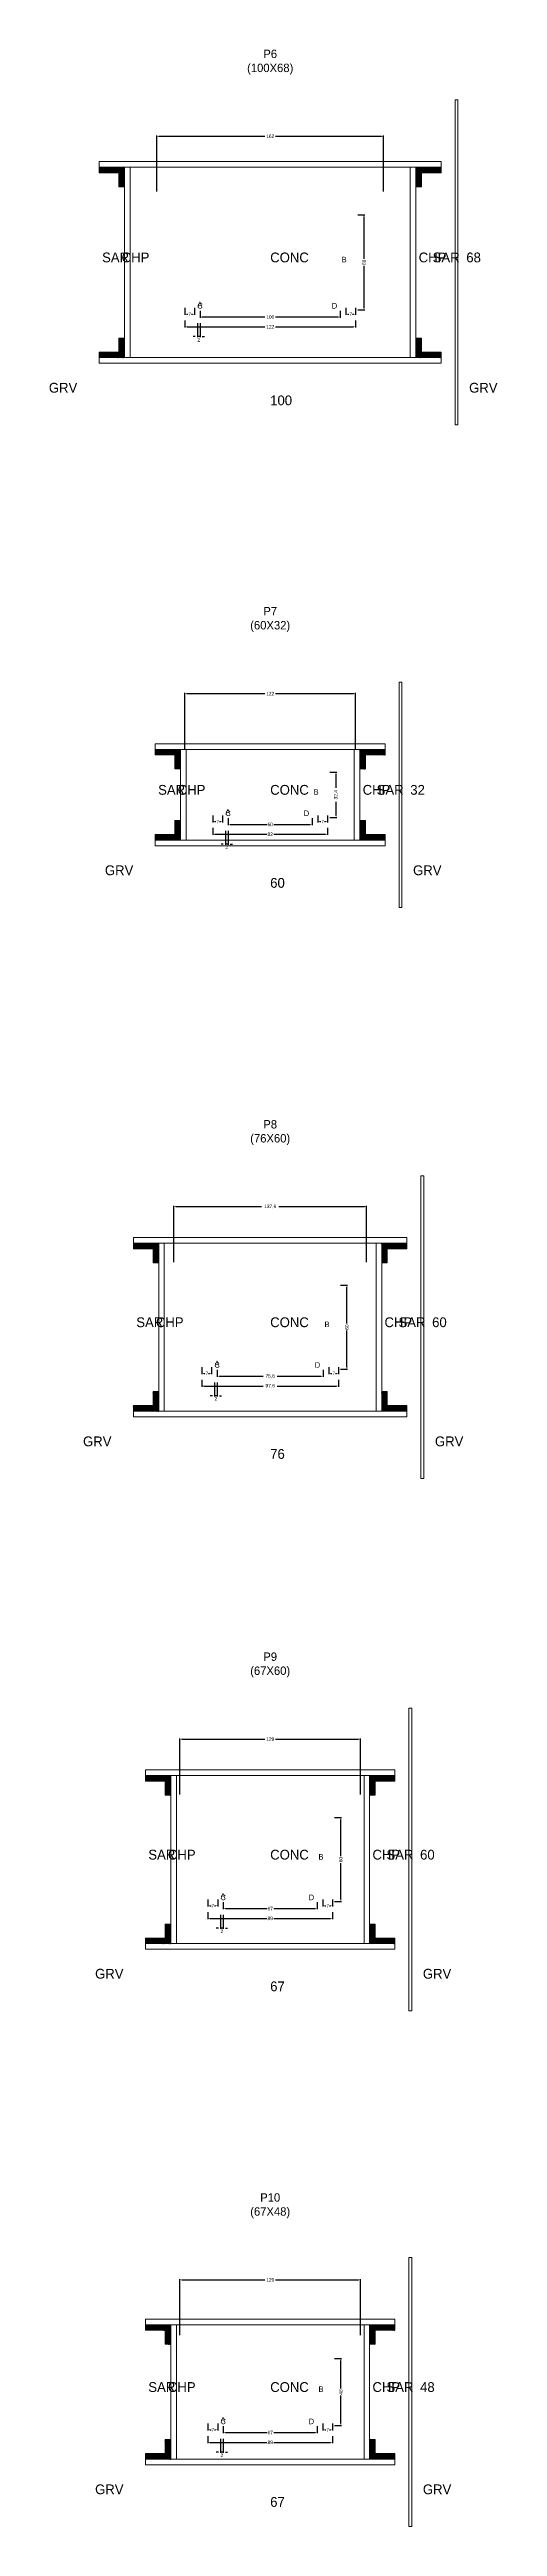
# Model space of a CAD drawing. Header units: centimetres. Extents: x -13000 to 4121, y -7606 to 8720.
# Drawn here: x -158 to 162, y -3376 to -1608 of the extents above; entities that cross this region are included whole.
import ezdxf

# ---------------------------------------------------------------- set-up
doc = ezdxf.new("R2010")
doc.units = ezdxf.units.CM
for name, color, linetype in [('COTA', 241, 'Continuous'), ('Hachura', 251, 'Continuous'), ('NOMENCLATURA', 7, 'Continuous'), ('SARRAFO', 251, 'Continuous'), ('Texto Seção', 7, 'Continuous')]:
    doc.layers.add(name, color=color, linetype=linetype)
doc.dimstyles.new('cotax2', dxfattribs={"dimtxt": 2.5, "dimasz": 1.5, "dimexe": 0.5, "dimexo": 0.5, "dimgap": 0.5, "dimtad": 1, "dimcen": 2.5, "dimazin": 3, "dimtfac": 1, "dimtmove": 0, "dimatfit": 3})

# ---------------------------------------------------------------- blocks, each defined once
blk = doc.blocks.new('_CLOSEDFILLED')
at = {"color": 0, "linetype": 'BYBLOCK'}
blk.add_solid([(-1, 0.2), (0, 0), (-1, -0.2)], dxfattribs=at)
blk = doc.blocks.new('*D144')
for p, q in [((-61, -1801.5), (-61, -1806.5)), ((61, -1801.5), (61, -1806.5)), ((-59.5, -1806), (-3.75, -1806)), ((3.75, -1806), (59.5, -1806))]:
    blk.add_line(p, q)
at = {"layer": 'Defpoints'}
for p in [(-61, -1801), (61, -1801), (-61, -1806)]:
    blk.add_point(p, dxfattribs=at)
at = {"layer": 'COTA', "xscale": 1.5, "yscale": 1.5, "rotation": 180}
blk.add_blockref('_CLOSEDFILLED', (-61, -1806), dxfattribs=at)
at = {"layer": 'COTA', "xscale": 1.5, "yscale": 1.5}
blk.add_blockref('_CLOSEDFILLED', (61, -1806), dxfattribs=at)
at = {"layer": 'COTA', "insert": (0, -1806), "char_height": 2.5, "attachment_point": 5}
blk.add_mtext('122', dxfattribs=at)
blk = doc.blocks.new('*D145')
for p, q in [((-50, -1794.5), (-50, -1799.5)), ((-48.5, -1799), (-3.75, -1799)), ((3.75, -1799), (48.5, -1799)), ((50, -1794.5), (50, -1799.5))]:
    blk.add_line(p, q)
at = {"layer": 'Defpoints'}
for p in [(-50, -1794), (-50, -1799), (50, -1794)]:
    blk.add_point(p, dxfattribs=at)
at = {"layer": 'COTA', "xscale": 1.5, "yscale": 1.5, "rotation": 180}
blk.add_blockref('_CLOSEDFILLED', (-50, -1799), dxfattribs=at)
at = {"layer": 'COTA', "xscale": 1.5, "yscale": 1.5}
blk.add_blockref('_CLOSEDFILLED', (50, -1799), dxfattribs=at)
at = {"layer": 'COTA', "insert": (0, -1799), "char_height": 2.5, "attachment_point": 5}
blk.add_mtext('100', dxfattribs=at)
blk = doc.blocks.new('*D146')
for p, q in [((62.5, -1726), (67.5, -1726)), ((67, -1757.5), (67, -1727.5)), ((67, -1792.5), (67, -1762.5)), ((62.5, -1794), (67.5, -1794))]:
    blk.add_line(p, q)
at = {"layer": 'Defpoints'}
for p in [(62, -1726), (62, -1794), (67, -1794)]:
    blk.add_point(p, dxfattribs=at)
at = {"layer": 'COTA', "xscale": 1.5, "yscale": 1.5}
for p, rotation in [((67, -1726), 90), ((67, -1794), 270)]:
    blk.add_blockref('_CLOSEDFILLED', p, dxfattribs=dict(at, rotation=rotation))
at = {"layer": 'COTA', "insert": (67, -1760), "char_height": 2.5, "attachment_point": 5, "rotation": 90}
blk.add_mtext('68', dxfattribs=at)
blk = doc.blocks.new('*D147')
for p, q in [((-61, -1792.5), (-61, -1797.5)), ((-59.5, -1797), (-58.75, -1797)), ((-56.25, -1797), (-55.5, -1797)), ((-54, -1792.5), (-54, -1797.5))]:
    blk.add_line(p, q)
at = {"layer": 'Defpoints'}
for p in [(-61, -1792), (-61, -1797), (-54, -1792)]:
    blk.add_point(p, dxfattribs=at)
at = {"layer": 'COTA', "xscale": 1.5, "yscale": 1.5, "rotation": 180}
blk.add_blockref('_CLOSEDFILLED', (-61, -1797), dxfattribs=at)
at = {"layer": 'COTA', "xscale": 1.5, "yscale": 1.5}
blk.add_blockref('_CLOSEDFILLED', (-54, -1797), dxfattribs=at)
at = {"layer": 'COTA', "insert": (-57.5, -1797), "char_height": 2.5, "attachment_point": 5}
blk.add_mtext('7', dxfattribs=at)
blk = doc.blocks.new('*D148')
for p, q in [((54, -1792.5), (54, -1797.5)), ((55.5, -1797), (56.25, -1797)), ((58.75, -1797), (59.5, -1797)), ((61, -1792.5), (61, -1797.5))]:
    blk.add_line(p, q)
at = {"layer": 'Defpoints'}
for p in [(54, -1792), (54, -1797), (61, -1792)]:
    blk.add_point(p, dxfattribs=at)
at = {"layer": 'COTA', "xscale": 1.5, "yscale": 1.5, "rotation": 180}
blk.add_blockref('_CLOSEDFILLED', (54, -1797), dxfattribs=at)
at = {"layer": 'COTA', "xscale": 1.5, "yscale": 1.5}
blk.add_blockref('_CLOSEDFILLED', (61, -1797), dxfattribs=at)
at = {"layer": 'COTA', "insert": (57.5, -1797), "char_height": 2.5, "attachment_point": 5}
blk.add_mtext('7', dxfattribs=at)
blk = doc.blocks.new('*D149')
for p, q in [((-81, -1709.5), (-81, -1669.5)), ((-79.5, -1670), (-3.75, -1670)), ((3.75, -1670), (79.5, -1670)), ((81, -1709.5), (81, -1669.5))]:
    blk.add_line(p, q)
at = {"layer": 'Defpoints'}
for p in [(-81, -1670), (-81, -1710), (81, -1710)]:
    blk.add_point(p, dxfattribs=at)
at = {"layer": 'COTA', "xscale": 1.5, "yscale": 1.5, "rotation": 180}
blk.add_blockref('_CLOSEDFILLED', (-81, -1670), dxfattribs=at)
at = {"layer": 'COTA', "xscale": 1.5, "yscale": 1.5}
blk.add_blockref('_CLOSEDFILLED', (81, -1670), dxfattribs=at)
at = {"layer": 'COTA', "insert": (0, -1670), "char_height": 2.5, "attachment_point": 5}
blk.add_mtext('162', dxfattribs=at)
blk = doc.blocks.new('*D170')
for p, q in [((-41, -2163.7), (-41, -2168.7)), ((-39.5, -2168.2), (-2.5, -2168.2)), ((2.5, -2168.2), (39.5, -2168.2)), ((41, -2163.7), (41, -2168.7))]:
    blk.add_line(p, q)
at = {"layer": 'Defpoints'}
for p in [(-41, -2163.2), (-41, -2168.2), (41, -2163.2)]:
    blk.add_point(p, dxfattribs=at)
at = {"layer": 'COTA', "xscale": 1.5, "yscale": 1.5, "rotation": 180}
blk.add_blockref('_CLOSEDFILLED', (-41, -2168.2), dxfattribs=at)
at = {"layer": 'COTA', "xscale": 1.5, "yscale": 1.5}
blk.add_blockref('_CLOSEDFILLED', (41, -2168.2), dxfattribs=at)
at = {"layer": 'COTA', "insert": (0, -2168.2), "char_height": 2.5, "attachment_point": 5}
blk.add_mtext('82', dxfattribs=at)
blk = doc.blocks.new('*D171')
for p, q in [((-30, -2156.7), (-30, -2161.7)), ((30, -2156.7), (30, -2161.7)), ((-28.5, -2161.2), (-2.5, -2161.2)), ((2.5, -2161.2), (28.5, -2161.2))]:
    blk.add_line(p, q)
at = {"layer": 'Defpoints'}
for p in [(-30, -2156.2), (30, -2156.2), (-30, -2161.2)]:
    blk.add_point(p, dxfattribs=at)
at = {"layer": 'COTA', "xscale": 1.5, "yscale": 1.5, "rotation": 180}
blk.add_blockref('_CLOSEDFILLED', (-30, -2161.2), dxfattribs=at)
at = {"layer": 'COTA', "xscale": 1.5, "yscale": 1.5}
blk.add_blockref('_CLOSEDFILLED', (30, -2161.2), dxfattribs=at)
at = {"layer": 'COTA', "insert": (0, -2161.2), "char_height": 2.5, "attachment_point": 5}
blk.add_mtext('60', dxfattribs=at)
blk = doc.blocks.new('*D172')
for p, q in [((42.5, -2123.8), (47.5, -2123.8)), ((47, -2135), (47, -2125.3)), ((42.5, -2156.2), (47.5, -2156.2)), ((47, -2154.7), (47, -2145))]:
    blk.add_line(p, q)
at = {"layer": 'Defpoints'}
for p in [(42, -2123.8), (42, -2156.2), (47, -2156.2)]:
    blk.add_point(p, dxfattribs=at)
at = {"layer": 'COTA', "xscale": 1.5, "yscale": 1.5}
for p, rotation in [((47, -2123.8), 90), ((47, -2156.2), 270)]:
    blk.add_blockref('_CLOSEDFILLED', p, dxfattribs=dict(at, rotation=rotation))
at = {"layer": 'COTA', "insert": (47, -2140), "char_height": 2.5, "attachment_point": 5, "rotation": 90}
blk.add_mtext('32,4', dxfattribs=at)
blk = doc.blocks.new('*D173')
for p, q in [((-41, -2154.7), (-41, -2159.7)), ((-34, -2154.7), (-34, -2159.7)), ((-39.5, -2159.2), (-38.75, -2159.2)), ((-36.25, -2159.2), (-35.5, -2159.2))]:
    blk.add_line(p, q)
at = {"layer": 'Defpoints'}
for p in [(-41, -2154.2), (-34, -2154.2), (-41, -2159.2)]:
    blk.add_point(p, dxfattribs=at)
at = {"layer": 'COTA', "xscale": 1.5, "yscale": 1.5, "rotation": 180}
blk.add_blockref('_CLOSEDFILLED', (-41, -2159.2), dxfattribs=at)
at = {"layer": 'COTA', "xscale": 1.5, "yscale": 1.5}
blk.add_blockref('_CLOSEDFILLED', (-34, -2159.2), dxfattribs=at)
at = {"layer": 'COTA', "insert": (-37.5, -2159.2), "char_height": 2.5, "attachment_point": 5}
blk.add_mtext('7', dxfattribs=at)
blk = doc.blocks.new('*D174')
for p, q in [((34, -2154.7), (34, -2159.7)), ((41, -2154.7), (41, -2159.7)), ((35.5, -2159.2), (36.25, -2159.2)), ((38.75, -2159.2), (39.5, -2159.2))]:
    blk.add_line(p, q)
at = {"layer": 'Defpoints'}
for p in [(34, -2154.2), (41, -2154.2), (34, -2159.2)]:
    blk.add_point(p, dxfattribs=at)
at = {"layer": 'COTA', "xscale": 1.5, "yscale": 1.5, "rotation": 180}
blk.add_blockref('_CLOSEDFILLED', (34, -2159.2), dxfattribs=at)
at = {"layer": 'COTA', "xscale": 1.5, "yscale": 1.5}
blk.add_blockref('_CLOSEDFILLED', (41, -2159.2), dxfattribs=at)
at = {"layer": 'COTA', "insert": (37.5, -2159.2), "char_height": 2.5, "attachment_point": 5}
blk.add_mtext('7', dxfattribs=at)
blk = doc.blocks.new('*D175')
for p, q in [((-61, -2107.3), (-61, -2067.3)), ((-59.5, -2067.8), (-3.75, -2067.8)), ((3.75, -2067.8), (59.5, -2067.8)), ((61, -2107.3), (61, -2067.3))]:
    blk.add_line(p, q)
at = {"layer": 'Defpoints'}
for p in [(-61, -2067.8), (-61, -2107.8), (61, -2107.8)]:
    blk.add_point(p, dxfattribs=at)
at = {"layer": 'COTA', "xscale": 1.5, "yscale": 1.5, "rotation": 180}
blk.add_blockref('_CLOSEDFILLED', (-61, -2067.8), dxfattribs=at)
at = {"layer": 'COTA', "xscale": 1.5, "yscale": 1.5}
blk.add_blockref('_CLOSEDFILLED', (61, -2067.8), dxfattribs=at)
at = {"layer": 'COTA', "insert": (0, -2067.8), "char_height": 2.5, "attachment_point": 5}
blk.add_mtext('122', dxfattribs=at)
blk = doc.blocks.new('*D196')
for p, q in [((-48.8, -2557.5), (-48.8, -2562.5)), ((-47.3, -2562), (-5, -2562)), ((5, -2562), (47.3, -2562)), ((48.8, -2557.5), (48.8, -2562.5))]:
    blk.add_line(p, q)
at = {"layer": 'Defpoints'}
for p in [(-48.8, -2557), (-48.8, -2562), (48.8, -2557)]:
    blk.add_point(p, dxfattribs=at)
at = {"layer": 'COTA', "xscale": 1.5, "yscale": 1.5, "rotation": 180}
blk.add_blockref('_CLOSEDFILLED', (-48.8, -2562), dxfattribs=at)
at = {"layer": 'COTA', "xscale": 1.5, "yscale": 1.5}
blk.add_blockref('_CLOSEDFILLED', (48.8, -2562), dxfattribs=at)
at = {"layer": 'COTA', "insert": (0, -2562), "char_height": 2.5, "attachment_point": 5}
blk.add_mtext('97,6', dxfattribs=at)
blk = doc.blocks.new('*D197')
for p, q in [((-37.8, -2550.5), (-37.8, -2555.5)), ((-36.3, -2555), (-5, -2555)), ((5, -2555), (36.3, -2555)), ((37.8, -2550.5), (37.8, -2555.5))]:
    blk.add_line(p, q)
at = {"layer": 'Defpoints'}
for p in [(-37.8, -2550), (-37.8, -2555), (37.8, -2550)]:
    blk.add_point(p, dxfattribs=at)
at = {"layer": 'COTA', "xscale": 1.5, "yscale": 1.5, "rotation": 180}
blk.add_blockref('_CLOSEDFILLED', (-37.8, -2555), dxfattribs=at)
at = {"layer": 'COTA', "xscale": 1.5, "yscale": 1.5}
blk.add_blockref('_CLOSEDFILLED', (37.8, -2555), dxfattribs=at)
at = {"layer": 'COTA', "insert": (0, -2555), "char_height": 2.5, "attachment_point": 5}
blk.add_mtext('75,6', dxfattribs=at)
blk = doc.blocks.new('*D198')
for p, q in [((50.3, -2490), (55.3, -2490)), ((54.8, -2517.5), (54.8, -2491.5)), ((54.8, -2548.5), (54.8, -2522.5)), ((50.3, -2550), (55.3, -2550))]:
    blk.add_line(p, q)
at = {"layer": 'Defpoints'}
for p in [(49.8, -2490), (49.8, -2550), (54.8, -2550)]:
    blk.add_point(p, dxfattribs=at)
at = {"layer": 'COTA', "xscale": 1.5, "yscale": 1.5}
for p, rotation in [((54.8, -2490), 90), ((54.8, -2550), 270)]:
    blk.add_blockref('_CLOSEDFILLED', p, dxfattribs=dict(at, rotation=rotation))
at = {"layer": 'COTA', "insert": (54.8, -2520), "char_height": 2.5, "attachment_point": 5, "rotation": 90}
blk.add_mtext('60', dxfattribs=at)
blk = doc.blocks.new('*D199')
for p, q in [((-48.8, -2548.5), (-48.8, -2553.5)), ((-47.3, -2553), (-46.55, -2553)), ((-44.05, -2553), (-43.3, -2553)), ((-41.8, -2548.5), (-41.8, -2553.5))]:
    blk.add_line(p, q)
at = {"layer": 'Defpoints'}
for p in [(-48.8, -2548), (-48.8, -2553), (-41.8, -2548)]:
    blk.add_point(p, dxfattribs=at)
at = {"layer": 'COTA', "xscale": 1.5, "yscale": 1.5, "rotation": 180}
blk.add_blockref('_CLOSEDFILLED', (-48.8, -2553), dxfattribs=at)
at = {"layer": 'COTA', "xscale": 1.5, "yscale": 1.5}
blk.add_blockref('_CLOSEDFILLED', (-41.8, -2553), dxfattribs=at)
at = {"layer": 'COTA', "insert": (-45.3, -2553), "char_height": 2.5, "attachment_point": 5}
blk.add_mtext('7', dxfattribs=at)
blk = doc.blocks.new('*D200')
for p, q in [((41.8, -2548.5), (41.8, -2553.5)), ((43.3, -2553), (44.05, -2553)), ((46.55, -2553), (47.3, -2553)), ((48.8, -2548.5), (48.8, -2553.5))]:
    blk.add_line(p, q)
at = {"layer": 'Defpoints'}
for p in [(41.8, -2548), (41.8, -2553), (48.8, -2548)]:
    blk.add_point(p, dxfattribs=at)
at = {"layer": 'COTA', "xscale": 1.5, "yscale": 1.5, "rotation": 180}
blk.add_blockref('_CLOSEDFILLED', (41.8, -2553), dxfattribs=at)
at = {"layer": 'COTA', "xscale": 1.5, "yscale": 1.5}
blk.add_blockref('_CLOSEDFILLED', (48.8, -2553), dxfattribs=at)
at = {"layer": 'COTA', "insert": (45.3, -2553), "char_height": 2.5, "attachment_point": 5}
blk.add_mtext('7', dxfattribs=at)
blk = doc.blocks.new('*D201')
for p, q in [((-68.8, -2473.5), (-68.8, -2433.5)), ((-67.3, -2434), (-6.25, -2434)), ((6.25, -2434), (67.3, -2434)), ((68.8, -2473.5), (68.8, -2433.5))]:
    blk.add_line(p, q)
at = {"layer": 'Defpoints'}
for p in [(-68.8, -2434), (-68.8, -2474), (68.8, -2474)]:
    blk.add_point(p, dxfattribs=at)
at = {"layer": 'COTA', "xscale": 1.5, "yscale": 1.5, "rotation": 180}
blk.add_blockref('_CLOSEDFILLED', (-68.8, -2434), dxfattribs=at)
at = {"layer": 'COTA', "xscale": 1.5, "yscale": 1.5}
blk.add_blockref('_CLOSEDFILLED', (68.8, -2434), dxfattribs=at)
at = {"layer": 'COTA', "insert": (0, -2434), "char_height": 2.5, "attachment_point": 5}
blk.add_mtext('137,6', dxfattribs=at)
blk = doc.blocks.new('*D222')
for p, q in [((-44.5, -2937.5), (-44.5, -2942.5)), ((-43, -2942), (-2.5, -2942)), ((2.5, -2942), (43, -2942)), ((44.5, -2937.5), (44.5, -2942.5))]:
    blk.add_line(p, q)
at = {"layer": 'Defpoints'}
for p in [(-44.5, -2937), (-44.5, -2942), (44.5, -2937)]:
    blk.add_point(p, dxfattribs=at)
at = {"layer": 'COTA', "xscale": 1.5, "yscale": 1.5, "rotation": 180}
blk.add_blockref('_CLOSEDFILLED', (-44.5, -2942), dxfattribs=at)
at = {"layer": 'COTA', "xscale": 1.5, "yscale": 1.5}
blk.add_blockref('_CLOSEDFILLED', (44.5, -2942), dxfattribs=at)
at = {"layer": 'COTA', "insert": (0, -2942), "char_height": 2.5, "attachment_point": 5}
blk.add_mtext('89', dxfattribs=at)
blk = doc.blocks.new('*D223')
for p, q in [((-33.5, -2930.5), (-33.5, -2935.5)), ((33.5, -2930.5), (33.5, -2935.5)), ((-32, -2935), (-2.5, -2935)), ((2.5, -2935), (32, -2935))]:
    blk.add_line(p, q)
at = {"layer": 'Defpoints'}
for p in [(-33.5, -2930), (33.5, -2930), (-33.5, -2935)]:
    blk.add_point(p, dxfattribs=at)
at = {"layer": 'COTA', "xscale": 1.5, "yscale": 1.5, "rotation": 180}
blk.add_blockref('_CLOSEDFILLED', (-33.5, -2935), dxfattribs=at)
at = {"layer": 'COTA', "xscale": 1.5, "yscale": 1.5}
blk.add_blockref('_CLOSEDFILLED', (33.5, -2935), dxfattribs=at)
at = {"layer": 'COTA', "insert": (0, -2935), "char_height": 2.5, "attachment_point": 5}
blk.add_mtext('67', dxfattribs=at)
blk = doc.blocks.new('*D224')
for p, q in [((46, -2870), (51, -2870)), ((50.5, -2897.5), (50.5, -2871.5)), ((50.5, -2928.5), (50.5, -2902.5)), ((46, -2930), (51, -2930))]:
    blk.add_line(p, q)
at = {"layer": 'Defpoints'}
for p in [(45.5, -2870), (45.5, -2930), (50.5, -2930)]:
    blk.add_point(p, dxfattribs=at)
at = {"layer": 'COTA', "xscale": 1.5, "yscale": 1.5}
for p, rotation in [((50.5, -2870), 90), ((50.5, -2930), 270)]:
    blk.add_blockref('_CLOSEDFILLED', p, dxfattribs=dict(at, rotation=rotation))
at = {"layer": 'COTA', "insert": (50.5, -2900), "char_height": 2.5, "attachment_point": 5, "rotation": 90}
blk.add_mtext('60', dxfattribs=at)
blk = doc.blocks.new('*D225')
for p, q in [((-44.5, -2928.5), (-44.5, -2933.5)), ((-43, -2933), (-42.25, -2933)), ((-39.75, -2933), (-39, -2933)), ((-37.5, -2928.5), (-37.5, -2933.5))]:
    blk.add_line(p, q)
at = {"layer": 'Defpoints'}
for p in [(-44.5, -2928), (-44.5, -2933), (-37.5, -2928)]:
    blk.add_point(p, dxfattribs=at)
at = {"layer": 'COTA', "xscale": 1.5, "yscale": 1.5, "rotation": 180}
blk.add_blockref('_CLOSEDFILLED', (-44.5, -2933), dxfattribs=at)
at = {"layer": 'COTA', "xscale": 1.5, "yscale": 1.5}
blk.add_blockref('_CLOSEDFILLED', (-37.5, -2933), dxfattribs=at)
at = {"layer": 'COTA', "insert": (-41, -2933), "char_height": 2.5, "attachment_point": 5}
blk.add_mtext('7', dxfattribs=at)
blk = doc.blocks.new('*D226')
for p, q in [((37.5, -2928.5), (37.5, -2933.5)), ((39, -2933), (39.75, -2933)), ((42.25, -2933), (43, -2933)), ((44.5, -2928.5), (44.5, -2933.5))]:
    blk.add_line(p, q)
at = {"layer": 'Defpoints'}
for p in [(37.5, -2928), (37.5, -2933), (44.5, -2928)]:
    blk.add_point(p, dxfattribs=at)
at = {"layer": 'COTA', "xscale": 1.5, "yscale": 1.5, "rotation": 180}
blk.add_blockref('_CLOSEDFILLED', (37.5, -2933), dxfattribs=at)
at = {"layer": 'COTA', "xscale": 1.5, "yscale": 1.5}
blk.add_blockref('_CLOSEDFILLED', (44.5, -2933), dxfattribs=at)
at = {"layer": 'COTA', "insert": (41, -2933), "char_height": 2.5, "attachment_point": 5}
blk.add_mtext('7', dxfattribs=at)
blk = doc.blocks.new('*D227')
for p, q in [((-64.5, -2853.5), (-64.5, -2813.5)), ((-63, -2814), (-3.75, -2814)), ((3.75, -2814), (63, -2814)), ((64.5, -2853.5), (64.5, -2813.5))]:
    blk.add_line(p, q)
at = {"layer": 'Defpoints'}
for p in [(-64.5, -2814), (-64.5, -2854), (64.5, -2854)]:
    blk.add_point(p, dxfattribs=at)
at = {"layer": 'COTA', "xscale": 1.5, "yscale": 1.5, "rotation": 180}
blk.add_blockref('_CLOSEDFILLED', (-64.5, -2814), dxfattribs=at)
at = {"layer": 'COTA', "xscale": 1.5, "yscale": 1.5}
blk.add_blockref('_CLOSEDFILLED', (64.5, -2814), dxfattribs=at)
at = {"layer": 'COTA', "insert": (0, -2814), "char_height": 2.5, "attachment_point": 5}
blk.add_mtext('129', dxfattribs=at)
blk = doc.blocks.new('*D248')
for p, q in [((-44.5, -3311.5), (-44.5, -3316.5)), ((-43, -3316), (-2.5, -3316)), ((2.5, -3316), (43, -3316)), ((44.5, -3311.5), (44.5, -3316.5))]:
    blk.add_line(p, q)
at = {"layer": 'Defpoints'}
for p in [(-44.5, -3311), (-44.5, -3316), (44.5, -3311)]:
    blk.add_point(p, dxfattribs=at)
at = {"layer": 'COTA', "xscale": 1.5, "yscale": 1.5, "rotation": 180}
blk.add_blockref('_CLOSEDFILLED', (-44.5, -3316), dxfattribs=at)
at = {"layer": 'COTA', "xscale": 1.5, "yscale": 1.5}
blk.add_blockref('_CLOSEDFILLED', (44.5, -3316), dxfattribs=at)
at = {"layer": 'COTA', "insert": (0, -3316), "char_height": 2.5, "attachment_point": 5}
blk.add_mtext('89', dxfattribs=at)
blk = doc.blocks.new('*D249')
for p, q in [((-33.5, -3304.5), (-33.5, -3309.5)), ((33.5, -3304.5), (33.5, -3309.5)), ((-32, -3309), (-2.5, -3309)), ((2.5, -3309), (32, -3309))]:
    blk.add_line(p, q)
at = {"layer": 'Defpoints'}
for p in [(-33.5, -3304), (33.5, -3304), (-33.5, -3309)]:
    blk.add_point(p, dxfattribs=at)
at = {"layer": 'COTA', "xscale": 1.5, "yscale": 1.5, "rotation": 180}
blk.add_blockref('_CLOSEDFILLED', (-33.5, -3309), dxfattribs=at)
at = {"layer": 'COTA', "xscale": 1.5, "yscale": 1.5}
blk.add_blockref('_CLOSEDFILLED', (33.5, -3309), dxfattribs=at)
at = {"layer": 'COTA', "insert": (0, -3309), "char_height": 2.5, "attachment_point": 5}
blk.add_mtext('67', dxfattribs=at)
blk = doc.blocks.new('*D250')
for p, q in [((46, -3256), (51, -3256)), ((50.5, -3277.5), (50.5, -3257.5)), ((50.5, -3302.5), (50.5, -3282.5)), ((46, -3304), (51, -3304))]:
    blk.add_line(p, q)
at = {"layer": 'Defpoints'}
for p in [(45.5, -3256), (45.5, -3304), (50.5, -3304)]:
    blk.add_point(p, dxfattribs=at)
at = {"layer": 'COTA', "xscale": 1.5, "yscale": 1.5}
for p, rotation in [((50.5, -3256), 90), ((50.5, -3304), 270)]:
    blk.add_blockref('_CLOSEDFILLED', p, dxfattribs=dict(at, rotation=rotation))
at = {"layer": 'COTA', "insert": (50.5, -3280), "char_height": 2.5, "attachment_point": 5, "rotation": 90}
blk.add_mtext('48', dxfattribs=at)
blk = doc.blocks.new('*D251')
for p, q in [((-44.5, -3302.5), (-44.5, -3307.5)), ((-37.5, -3302.5), (-37.5, -3307.5)), ((-43, -3307), (-42.25, -3307)), ((-39.75, -3307), (-39, -3307))]:
    blk.add_line(p, q)
at = {"layer": 'Defpoints'}
for p in [(-44.5, -3302), (-37.5, -3302), (-44.5, -3307)]:
    blk.add_point(p, dxfattribs=at)
at = {"layer": 'COTA', "xscale": 1.5, "yscale": 1.5, "rotation": 180}
blk.add_blockref('_CLOSEDFILLED', (-44.5, -3307), dxfattribs=at)
at = {"layer": 'COTA', "xscale": 1.5, "yscale": 1.5}
blk.add_blockref('_CLOSEDFILLED', (-37.5, -3307), dxfattribs=at)
at = {"layer": 'COTA', "insert": (-41, -3307), "char_height": 2.5, "attachment_point": 5}
blk.add_mtext('7', dxfattribs=at)
blk = doc.blocks.new('*D252')
for p, q in [((37.5, -3302.5), (37.5, -3307.5)), ((44.5, -3302.5), (44.5, -3307.5)), ((39, -3307), (39.75, -3307)), ((42.25, -3307), (43, -3307))]:
    blk.add_line(p, q)
at = {"layer": 'Defpoints'}
for p in [(37.5, -3302), (44.5, -3302), (37.5, -3307)]:
    blk.add_point(p, dxfattribs=at)
at = {"layer": 'COTA', "xscale": 1.5, "yscale": 1.5, "rotation": 180}
blk.add_blockref('_CLOSEDFILLED', (37.5, -3307), dxfattribs=at)
at = {"layer": 'COTA', "xscale": 1.5, "yscale": 1.5}
blk.add_blockref('_CLOSEDFILLED', (44.5, -3307), dxfattribs=at)
at = {"layer": 'COTA', "insert": (41, -3307), "char_height": 2.5, "attachment_point": 5}
blk.add_mtext('7', dxfattribs=at)
blk = doc.blocks.new('*D253')
for p, q in [((-64.5, -3239.5), (-64.5, -3199.5)), ((64.5, -3239.5), (64.5, -3199.5)), ((-63, -3200), (-3.75, -3200)), ((3.75, -3200), (63, -3200))]:
    blk.add_line(p, q)
at = {"layer": 'Defpoints'}
for p in [(-64.5, -3200), (-64.5, -3240), (64.5, -3240)]:
    blk.add_point(p, dxfattribs=at)
at = {"layer": 'COTA', "xscale": 1.5, "yscale": 1.5, "rotation": 180}
blk.add_blockref('_CLOSEDFILLED', (-64.5, -3200), dxfattribs=at)
at = {"layer": 'COTA', "xscale": 1.5, "yscale": 1.5}
blk.add_blockref('_CLOSEDFILLED', (64.5, -3200), dxfattribs=at)
at = {"layer": 'COTA', "insert": (0, -3200), "char_height": 2.5, "attachment_point": 5}
blk.add_mtext('129', dxfattribs=at)

msp = doc.modelspace()

# ---------------------------------------------------------------- hatches: boundary and pattern name
at = {"layer": 'SARRAFO'}
h = msp.add_hatch(dxfattribs=at)
h.set_pattern_fill('SOLID', scale=2)
h.paths.add_polyline_path([(-122, -1696), (-108, -1696), (-108, -1692), (-122, -1692)])
h = msp.add_hatch(dxfattribs=at)
h.set_pattern_fill('SOLID', scale=2)
h.paths.add_polyline_path([(-108, -1706), (-104, -1706), (-104, -1692), (-108, -1692)])
h = msp.add_hatch(dxfattribs=at)
h.set_pattern_fill('SOLID', scale=2)
h.paths.add_polyline_path([(104, -1706), (108, -1706), (108, -1692), (104, -1692)])
h = msp.add_hatch(dxfattribs=at)
h.set_pattern_fill('SOLID', scale=2)
h.paths.add_polyline_path([(108, -1696), (122, -1696), (122, -1692), (108, -1692)])
h = msp.add_hatch(dxfattribs=at)
h.set_pattern_fill('SOLID', scale=2)
h.paths.add_polyline_path([(-108, -1828), (-104, -1828), (-104, -1814), (-108, -1814)])
h = msp.add_hatch(dxfattribs=at)
h.set_pattern_fill('SOLID', scale=2)
h.paths.add_polyline_path([(104, -1828), (108, -1828), (108, -1814), (104, -1814)])
h = msp.add_hatch(dxfattribs=at)
h.set_pattern_fill('SOLID', scale=2)
h.paths.add_polyline_path([(-122, -1828), (-108, -1828), (-108, -1824), (-122, -1824)])
h = msp.add_hatch(dxfattribs=at)
h.set_pattern_fill('SOLID', scale=2)
h.paths.add_polyline_path([(108, -1828), (122, -1828), (122, -1824), (108, -1824)])
h = msp.add_hatch(dxfattribs=at)
h.set_pattern_fill('SOLID', scale=2)
h.paths.add_polyline_path([(-82, -2111.6), (-68, -2111.6), (-68, -2107.6), (-82, -2107.6)])
h = msp.add_hatch(dxfattribs=at)
h.set_pattern_fill('SOLID', scale=2)
h.paths.add_polyline_path([(-68, -2121.6), (-64, -2121.6), (-64, -2107.6), (-68, -2107.6)])
h = msp.add_hatch(dxfattribs=at)
h.set_pattern_fill('SOLID', scale=2)
h.paths.add_polyline_path([(64, -2121.6), (68, -2121.6), (68, -2107.6), (64, -2107.6)])
h = msp.add_hatch(dxfattribs=at)
h.set_pattern_fill('SOLID', scale=2)
h.paths.add_polyline_path([(68, -2111.6), (82, -2111.6), (82, -2107.6), (68, -2107.6)])
h = msp.add_hatch(dxfattribs=at)
h.set_pattern_fill('SOLID', scale=2)
h.paths.add_polyline_path([(-82, -2172.4), (-68, -2172.4), (-68, -2168.4), (-82, -2168.4)])
h = msp.add_hatch(dxfattribs=at)
h.set_pattern_fill('SOLID', scale=2)
h.paths.add_polyline_path([(-68, -2172.4), (-64, -2172.4), (-64, -2158.4), (-68, -2158.4)])
h = msp.add_hatch(dxfattribs=at)
h.set_pattern_fill('SOLID', scale=2)
h.paths.add_polyline_path([(64, -2172.4), (68, -2172.4), (68, -2158.4), (64, -2158.4)])
h = msp.add_hatch(dxfattribs=at)
h.set_pattern_fill('SOLID', scale=2)
h.paths.add_polyline_path([(68, -2172.4), (82, -2172.4), (82, -2168.4), (68, -2168.4)])
h = msp.add_hatch(dxfattribs=at)
h.set_pattern_fill('SOLID', scale=2)
h.paths.add_polyline_path([(-97.6, -2464), (-83.6, -2464), (-83.6, -2460), (-97.6, -2460)])
h = msp.add_hatch(dxfattribs=at)
h.set_pattern_fill('SOLID', scale=2)
h.paths.add_polyline_path([(-83.6, -2474), (-79.6, -2474), (-79.6, -2460), (-83.6, -2460)])
h = msp.add_hatch(dxfattribs=at)
h.set_pattern_fill('SOLID', scale=2)
h.paths.add_polyline_path([(79.6, -2474), (83.6, -2474), (83.6, -2460), (79.6, -2460)])
h = msp.add_hatch(dxfattribs=at)
h.set_pattern_fill('SOLID', scale=2)
h.paths.add_polyline_path([(83.6, -2464), (97.6, -2464), (97.6, -2460), (83.6, -2460)])
h = msp.add_hatch(dxfattribs=at)
h.set_pattern_fill('SOLID', scale=2)
h.paths.add_polyline_path([(-97.6, -2580), (-83.6, -2580), (-83.6, -2576), (-97.6, -2576)])
h = msp.add_hatch(dxfattribs=at)
h.set_pattern_fill('SOLID', scale=2)
h.paths.add_polyline_path([(-83.6, -2580), (-79.6, -2580), (-79.6, -2566), (-83.6, -2566)])
h = msp.add_hatch(dxfattribs=at)
h.set_pattern_fill('SOLID', scale=2)
h.paths.add_polyline_path([(79.6, -2580), (83.6, -2580), (83.6, -2566), (79.6, -2566)])
h = msp.add_hatch(dxfattribs=at)
h.set_pattern_fill('SOLID', scale=2)
h.paths.add_polyline_path([(83.6, -2580), (97.6, -2580), (97.6, -2576), (83.6, -2576)])
h = msp.add_hatch(dxfattribs=at)
h.set_pattern_fill('SOLID', scale=2)
h.paths.add_polyline_path([(-89, -2844), (-75, -2844), (-75, -2840), (-89, -2840)])
h = msp.add_hatch(dxfattribs=at)
h.set_pattern_fill('SOLID', scale=2)
h.paths.add_polyline_path([(-75, -2854), (-71, -2854), (-71, -2840), (-75, -2840)])
h = msp.add_hatch(dxfattribs=at)
h.set_pattern_fill('SOLID', scale=2)
h.paths.add_polyline_path([(71, -2854), (75, -2854), (75, -2840), (71, -2840)])
h = msp.add_hatch(dxfattribs=at)
h.set_pattern_fill('SOLID', scale=2)
h.paths.add_polyline_path([(75, -2844), (89, -2844), (89, -2840), (75, -2840)])
h = msp.add_hatch(dxfattribs=at)
h.set_pattern_fill('SOLID', scale=2)
h.paths.add_polyline_path([(-75, -2960), (-71, -2960), (-71, -2946), (-75, -2946)])
h = msp.add_hatch(dxfattribs=at)
h.set_pattern_fill('SOLID', scale=2)
h.paths.add_polyline_path([(71, -2960), (75, -2960), (75, -2946), (71, -2946)])
h = msp.add_hatch(dxfattribs=at)
h.set_pattern_fill('SOLID', scale=2)
h.paths.add_polyline_path([(-89, -2960), (-75, -2960), (-75, -2956), (-89, -2956)])
h = msp.add_hatch(dxfattribs=at)
h.set_pattern_fill('SOLID', scale=2)
h.paths.add_polyline_path([(75, -2960), (89, -2960), (89, -2956), (75, -2956)])
h = msp.add_hatch(dxfattribs=at)
h.set_pattern_fill('SOLID', scale=2)
h.paths.add_polyline_path([(-89, -3236), (-75, -3236), (-75, -3232), (-89, -3232)])
h = msp.add_hatch(dxfattribs=at)
h.set_pattern_fill('SOLID', scale=2)
h.paths.add_polyline_path([(-75, -3246), (-71, -3246), (-71, -3232), (-75, -3232)])
h = msp.add_hatch(dxfattribs=at)
h.set_pattern_fill('SOLID', scale=2)
h.paths.add_polyline_path([(71, -3246), (75, -3246), (75, -3232), (71, -3232)])
h = msp.add_hatch(dxfattribs=at)
h.set_pattern_fill('SOLID', scale=2)
h.paths.add_polyline_path([(75, -3236), (89, -3236), (89, -3232), (75, -3232)])
h = msp.add_hatch(dxfattribs=at)
h.set_pattern_fill('SOLID', scale=2)
h.paths.add_polyline_path([(-75, -3328), (-71, -3328), (-71, -3314), (-75, -3314)])
h = msp.add_hatch(dxfattribs=at)
h.set_pattern_fill('SOLID', scale=2)
h.paths.add_polyline_path([(71, -3328), (75, -3328), (75, -3314), (71, -3314)])
h = msp.add_hatch(dxfattribs=at)
h.set_pattern_fill('SOLID', scale=2)
h.paths.add_polyline_path([(-89, -3328), (-75, -3328), (-75, -3324), (-89, -3324)])
h = msp.add_hatch(dxfattribs=at)
h.set_pattern_fill('SOLID', scale=2)
h.paths.add_polyline_path([(75, -3328), (89, -3328), (89, -3324), (75, -3324)])

# ---------------------------------------------------------------- linework, layer by layer
at = {"layer": 'Hachura', "lineweight": 13}
for points in [[(132, -1876), (134, -1876), (134, -1644), (132, -1644)], [(92, -2220.4), (94, -2220.4), (94, -2059.6), (92, -2059.6)], [(107.6, -2628), (109.6, -2628), (109.6, -2412), (107.6, -2412)], [(99, -3008), (101, -3008), (101, -2792), (99, -2792)], [(99, -3376), (101, -3376), (101, -3184), (99, -3184)]]:
    msp.add_lwpolyline(points, close=True, dxfattribs=at)
at = {"layer": 'Hachura', "lineweight": 18}
for points in [[(-122, -1692), (122, -1692), (122, -1688), (-122, -1688)], [(-104, -1828), (-100, -1828), (-100, -1692), (-104, -1692)], [(100, -1828), (104, -1828), (104, -1692), (100, -1692)], [(-122, -1832), (122, -1832), (122, -1828), (-122, -1828)], [(-82, -2107.6), (82, -2107.6), (82, -2103.6), (-82, -2103.6)], [(-64, -2172.4), (-60, -2172.4), (-60, -2107.6), (-64, -2107.6)], [(60, -2172.4), (64, -2172.4), (64, -2107.6), (60, -2107.6)], [(-82, -2176.4), (82, -2176.4), (82, -2172.4), (-82, -2172.4)], [(-97.6, -2460), (97.6, -2460), (97.6, -2456), (-97.6, -2456)], [(-79.6, -2580), (-75.6, -2580), (-75.6, -2460), (-79.6, -2460)], [(75.6, -2580), (79.6, -2580), (79.6, -2460), (75.6, -2460)], [(-97.6, -2584), (97.6, -2584), (97.6, -2580), (-97.6, -2580)], [(-89, -2840), (89, -2840), (89, -2836), (-89, -2836)], [(-71, -2960), (-67, -2960), (-67, -2840), (-71, -2840)], [(67, -2960), (71, -2960), (71, -2840), (67, -2840)], [(-89, -2964), (89, -2964), (89, -2960), (-89, -2960)], [(-89, -3232), (89, -3232), (89, -3228), (-89, -3228)], [(-71, -3328), (-67, -3328), (-67, -3232), (-71, -3232)], [(67, -3328), (71, -3328), (71, -3232), (67, -3232)], [(-89, -3332), (89, -3332), (89, -3328), (-89, -3328)]]:
    msp.add_lwpolyline(points, close=True, dxfattribs=at)
at = {"layer": 'SARRAFO', "lineweight": 13}
for points in [[(-122, -1696), (-108, -1696), (-108, -1692), (-122, -1692)], [(-108, -1706), (-104, -1706), (-104, -1692), (-108, -1692)], [(104, -1706), (108, -1706), (108, -1692), (104, -1692)], [(108, -1696), (122, -1696), (122, -1692), (108, -1692)], [(-108, -1828), (-104, -1828), (-104, -1814), (-108, -1814)], [(104, -1828), (108, -1828), (108, -1814), (104, -1814)], [(-122, -1828), (-108, -1828), (-108, -1824), (-122, -1824)], [(108, -1828), (122, -1828), (122, -1824), (108, -1824)], [(-82, -2111.6), (-68, -2111.6), (-68, -2107.6), (-82, -2107.6)], [(-68, -2121.6), (-64, -2121.6), (-64, -2107.6), (-68, -2107.6)], [(64, -2121.6), (68, -2121.6), (68, -2107.6), (64, -2107.6)], [(68, -2111.6), (82, -2111.6), (82, -2107.6), (68, -2107.6)], [(-82, -2172.4), (-68, -2172.4), (-68, -2168.4), (-82, -2168.4)], [(-68, -2172.4), (-64, -2172.4), (-64, -2158.4), (-68, -2158.4)], [(64, -2172.4), (68, -2172.4), (68, -2158.4), (64, -2158.4)], [(68, -2172.4), (82, -2172.4), (82, -2168.4), (68, -2168.4)], [(-97.6, -2464), (-83.6, -2464), (-83.6, -2460), (-97.6, -2460)], [(-83.6, -2474), (-79.6, -2474), (-79.6, -2460), (-83.6, -2460)], [(79.6, -2474), (83.6, -2474), (83.6, -2460), (79.6, -2460)], [(83.6, -2464), (97.6, -2464), (97.6, -2460), (83.6, -2460)], [(-97.6, -2580), (-83.6, -2580), (-83.6, -2576), (-97.6, -2576)], [(-83.6, -2580), (-79.6, -2580), (-79.6, -2566), (-83.6, -2566)], [(79.6, -2580), (83.6, -2580), (83.6, -2566), (79.6, -2566)], [(83.6, -2580), (97.6, -2580), (97.6, -2576), (83.6, -2576)], [(-89, -2844), (-75, -2844), (-75, -2840), (-89, -2840)], [(-75, -2854), (-71, -2854), (-71, -2840), (-75, -2840)], [(71, -2854), (75, -2854), (75, -2840), (71, -2840)], [(75, -2844), (89, -2844), (89, -2840), (75, -2840)], [(-75, -2960), (-71, -2960), (-71, -2946), (-75, -2946)], [(71, -2960), (75, -2960), (75, -2946), (71, -2946)], [(-89, -2960), (-75, -2960), (-75, -2956), (-89, -2956)], [(75, -2960), (89, -2960), (89, -2956), (75, -2956)], [(-89, -3236), (-75, -3236), (-75, -3232), (-89, -3232)], [(-75, -3246), (-71, -3246), (-71, -3232), (-75, -3232)], [(71, -3246), (75, -3246), (75, -3232), (71, -3232)], [(75, -3236), (89, -3236), (89, -3232), (75, -3232)], [(-75, -3328), (-71, -3328), (-71, -3314), (-75, -3314)], [(71, -3328), (75, -3328), (75, -3314), (71, -3314)], [(-89, -3328), (-75, -3328), (-75, -3324), (-89, -3324)], [(75, -3328), (89, -3328), (89, -3324), (75, -3324)]]:
    msp.add_lwpolyline(points, close=True, dxfattribs=at)

# ---------------------------------------------------------------- texts
at = {"layer": 'NOMENCLATURA'}
for s, p in [('B', (51, -1760)), ('A', (-52, -1792)), ('C', (-52, -1793)), ('D', (44, -1793)), ('B', (31, -2140)), ('A', (-32, -2154.2)), ('C', (-32, -2155.2)), ('D', (24, -2155.2)), ('B', (38.8, -2520)), ('A', (-39.8, -2548)), ('C', (-39.8, -2549)), ('D', (31.8, -2549)), ('B', (34.5, -2900)), ('A', (-35.5, -2928)), ('C', (-35.5, -2929)), ('D', (27.5, -2929)), ('B', (34.5, -3280)), ('A', (-35.5, -3302)), ('C', (-35.5, -3303)), ('D', (27.5, -3303))]:
    msp.add_text(s, height=4, dxfattribs=at).set_placement(p)
at = {"layer": 'NOMENCLATURA', "char_height": 6, "attachment_point": 8}
for s, insert in [('P6\\P(100X68)', (0, -1626)), ('P7\\P(60X32)', (0, -2023.8)), ('P8\\P(76X60)', (0, -2390)), ('P9\\P(67X60)', (0, -2770)), ('P10\\P(67X48)', (0, -3156))]:
    msp.add_mtext(s, dxfattribs=dict(at, insert=insert))
at = {"layer": 'Texto Seção'}
for s, p in [('SAR', (-120, -1760)), ('CHP', (-106, -1760)), ('CONC', (0, -1760)), ('CHP', (106, -1760)), ('SAR', (116, -1760)), ('68', (140, -1760)), ('GRV', (-158, -1853)), ('100', (0, -1862)), ('GRV', (142, -1853)), ('SAR', (-80, -2140)), ('CHP', (-66, -2140)), ('CONC', (0, -2140)), ('CHP', (66, -2140)), ('SAR', (76, -2140)), ('32', (100, -2140)), ('GRV', (-118, -2197.4)), ('GRV', (102, -2197.4)), ('60', (0, -2206.4)), ('SAR', (-95.6, -2520)), ('CHP', (-81.6, -2520)), ('CONC', (0, -2520)), ('CHP', (81.6, -2520)), ('SAR', (91.6, -2520)), ('60', (115.6, -2520)), ('GRV', (-133.6, -2605)), ('GRV', (117.6, -2605)), ('76', (0, -2614)), ('SAR', (-87, -2900)), ('CHP', (-73, -2900)), ('CONC', (0, -2900)), ('CHP', (73, -2900)), ('SAR', (83, -2900)), ('60', (107, -2900)), ('GRV', (-125, -2985)), ('67', (0, -2994)), ('GRV', (109, -2985)), ('SAR', (-87, -3280)), ('CHP', (-73, -3280)), ('CONC', (0, -3280)), ('CHP', (73, -3280)), ('SAR', (83, -3280)), ('48', (107, -3280)), ('GRV', (-125, -3353)), ('67', (0, -3362)), ('GRV', (109, -3353))]:
    msp.add_text(s, height=7, dxfattribs=at).set_placement(p)

# ---------------------------------------------------------------- dimensions: what is measured, and where the dimension line sits
at = {"layer": 'COTA'}
for base, p1, p2, picture, middle in [((-81, -1670), (-81, -1710), (81, -1710), '*D149', (0, -1670)), ((-61, -1797), (-61, -1792), (-54, -1792), '*D147', (-57.5, -1797)), ((-61, -1806), (-61, -1801), (61, -1801), '*D144', (0, -1806)), ((-50, -1799), (-50, -1794), (50, -1794), '*D145', (0, -1799)), ((54, -1797), (54, -1792), (61, -1792), '*D148', (57.5, -1797)), ((-61, -2067.8), (-61, -2107.8), (61, -2107.8), '*D175', (0, -2067.8)), ((-41, -2159.2), (-41, -2154.2), (-34, -2154.2), '*D173', (-37.5, -2159.2)), ((-30, -2161.2), (-30, -2156.2), (30, -2156.2), '*D171', (0, -2161.2)), ((34, -2159.2), (34, -2154.2), (41, -2154.2), '*D174', (37.5, -2159.2)), ((-41, -2168.2), (-41, -2163.2), (41, -2163.2), '*D170', (0, -2168.2)), ((-68.8, -2434), (-68.8, -2474), (68.8, -2474), '*D201', (0, -2434)), ((-48.8, -2553), (-48.8, -2548), (-41.8, -2548), '*D199', (-45.3, -2553)), ((-48.8, -2562), (-48.8, -2557), (48.8, -2557), '*D196', (0, -2562)), ((-37.8, -2555), (-37.8, -2550), (37.8, -2550), '*D197', (0, -2555)), ((41.8, -2553), (41.8, -2548), (48.8, -2548), '*D200', (45.3, -2553)), ((-64.5, -2814), (-64.5, -2854), (64.5, -2854), '*D227', (0, -2814)), ((-44.5, -2933), (-44.5, -2928), (-37.5, -2928), '*D225', (-41, -2933)), ((-33.5, -2935), (-33.5, -2930), (33.5, -2930), '*D223', (0, -2935)), ((37.5, -2933), (37.5, -2928), (44.5, -2928), '*D226', (41, -2933)), ((-44.5, -2942), (-44.5, -2937), (44.5, -2937), '*D222', (0, -2942)), ((-64.5, -3200), (-64.5, -3240), (64.5, -3240), '*D253', (0, -3200)), ((-44.5, -3307), (-44.5, -3302), (-37.5, -3302), '*D251', (-41, -3307)), ((-33.5, -3309), (-33.5, -3304), (33.5, -3304), '*D249', (0, -3309)), ((37.5, -3307), (37.5, -3302), (44.5, -3302), '*D252', (41, -3307)), ((-44.5, -3316), (-44.5, -3311), (44.5, -3311), '*D248', (0, -3316))]:
    dim = msp.add_linear_dim(base=base, p1=p1, p2=p2, dimstyle='cotax2', dxfattribs=at)
    dim.commit()
    dim.dimension.update_dxf_attribs({"geometry": picture, "text_midpoint": middle})
for base, p1, p2, picture, middle in [((67, -1794), (62, -1794), (62, -1726), '*D146', (67, -1760)), ((47, -2156.2), (42, -2156.2), (42, -2123.8), '*D172', (47, -2140)), ((54.8, -2550), (49.8, -2550), (49.8, -2490), '*D198', (54.8, -2520)), ((50.5, -2930), (45.5, -2930), (45.5, -2870), '*D224', (50.5, -2900)), ((50.5, -3304), (45.5, -3304), (45.5, -3256), '*D250', (50.5, -3280))]:
    dim = msp.add_linear_dim(base=base, p1=p1, p2=p2, angle=90, dimstyle='cotax2', dxfattribs=at)
    dim.commit()
    dim.dimension.update_dxf_attribs({"geometry": picture, "text_midpoint": middle})
for base, p1, p2 in [((-50, -1813), (-50, -1803), (-52, -1803)), ((-30, -2175.2), (-30, -2165.2), (-32, -2165.2)), ((-37.8, -2569), (-37.8, -2559), (-39.8, -2559)), ((-33.5, -2949), (-33.5, -2939), (-35.5, -2939)), ((-33.5, -3323), (-33.5, -3313), (-35.5, -3313))]:
    msp.add_linear_dim(base=base, p1=p1, p2=p2, dimstyle='cotax2', dxfattribs=at).render()

doc.saveas('drawing.dxf')
